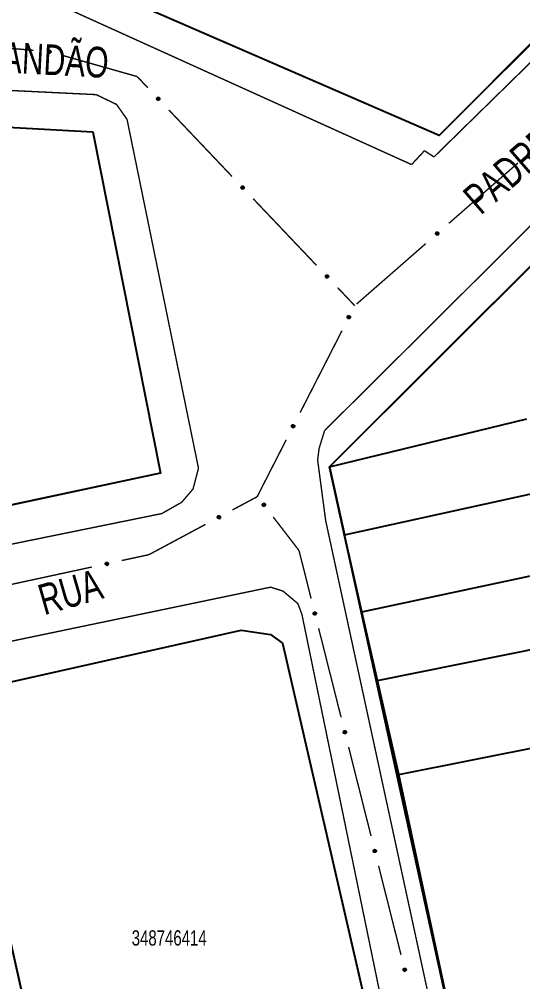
# Model space of a CAD drawing. Extents: x 199219 to 200475, y 4837288 to 4839440.
# Drawn here: x 199500.3 to 199566.1, y 4839025.5 to 4839151.3 of the extents above; entities that cross this region are included whole.
import ezdxf

# ---------------------------------------------------------------- set-up
doc = ezdxf.new("R2010")
doc.units = 0
doc.header["$LTSCALE"] = 3
doc.header["$MEASUREMENT"] = 0
for name, color, linetype in [('CD_MALHA_LOTES', 40, 'CONTINUOUS'), ('CD_TXT_QUADRA', 7, 'CONTINUOUS'), ('RU-QUADRAS', 210, 'CONTINUOUS'), ('SV-EIXO-RUA-PAV', 20, 'CONTINUOUS'), ('SV-RUA-PAVIM-S-GUIA-C-GUIA', 7, 'CONTINUOUS'), ('SV-TXT-RUA-PAV-S-GUIA-C-GUIA', 7, 'CONTINUOUS')]:
    doc.layers.add(name, color=color, linetype=linetype)
doc.styles.add('3487-46-2D_TXTB$0$ARIAL', font='ARIAL.TTF')
doc.styles.add('ARIAL', font='ARIAL.TTF')

msp = doc.modelspace()

# ---------------------------------------------------------------- linework, layer by layer
at = {"layer": 'CD_MALHA_LOTES'}
for p, q in [((199609.36, 4839190.41), (199555.15, 4839136.09)), ((199555.15, 4839136.09), (199494.42, 4839162.46)), ((199436.97, 4839140.56), (199509.91, 4839136.57)), ((199509.91, 4839136.57), (199518.74, 4839091.97)), ((199583.77, 4839135.66), (199540.83, 4839092.79)), ((199540.83, 4839092.79), (199566.6, 4839099.04)), ((199540.83, 4839092.79), (199542.81, 4839083.89)), ((199518.74, 4839091.97), (199431.24, 4839073.21)), ((199542.81, 4839083.89), (199570.31, 4839089.96)), ((199545.07, 4839073.86), (199542.81, 4839083.89)), ((199545.07, 4839073.86), (199576.97, 4839080.65)), ((199547.1, 4839064.88), (199545.07, 4839073.86)), ((199493.98, 4839063.54), (199529.29, 4839071.45)), ((199529.29, 4839071.45), (199533.14, 4839070.86)), ((199533.14, 4839070.86), (199534.68, 4839069.73)), ((199547.1, 4839064.88), (199580.6, 4839071.6)), ((199534.68, 4839069.73), (199549.38, 4839006.03)), ((199549.87, 4839052.58), (199547.1, 4839064.88)), ((199549.87, 4839052.58), (199585.41, 4839059.72)), ((199506.96, 4838996.03), (199493.12, 4839057.76)), ((199560.26, 4839004.18), (199549.87, 4839052.58))]:
    msp.add_line(p, q, dxfattribs=at)
at = {"layer": 'RU-QUADRAS', "color": 6, "linetype": 'Continuous'}
for points in [[(199494.42, 4839162.46), (199501.32, 4839177.5), (199512.82, 4839192.42), (199534.9, 4839243.54), (199548.9, 4839261.19), (199542.82, 4839267.63), (199537.94, 4839277.23), (199558.18, 4839301.6), (199623.83, 4839204.65), (199555.15, 4839136.09)], [(199431.24, 4839073.21), (199436.97, 4839140.56), (199509.91, 4839136.57), (199518.74, 4839091.97)], [(199493.12, 4839057.76), (199495.17, 4839058.23), (199493.98, 4839063.54), (199529.29, 4839071.45), (199533.14, 4839070.86), (199534.68, 4839069.73), (199549.38, 4839006.03), (199546.74, 4839002.6), (199506.96, 4838996.03)]]:
    msp.add_lwpolyline(points, close=True, dxfattribs=at)
msp.add_lwpolyline([(199540.83, 4839092.79), (199583.77, 4839135.66), (199657.04, 4839025.79, -0.0140382942), (199560.26, 4839004.18)], format="xyb", close=True, dxfattribs=at)
at = {"layer": 'SV-EIXO-RUA-PAV', "const_width": 0.18}
for points in [[(199490.219369, 4839148.221234), (199502.17563, 4839147.197596)], [(199506.095272, 4839146.49669), (199514.753818, 4839144.041168)], [(199514.753818, 4839144.041168), (199515.71, 4839143.77)], [(199515.71, 4839143.77), (199517.091363, 4839142.315243)], [(199519.845673, 4839139.414593), (199528.108603, 4839130.71264)], [(199556.410169, 4839124.584632), (199565.441277, 4839132.486472)], [(199530.862913, 4839127.811989), (199539.125843, 4839119.110036)], [(199544.368691, 4839114.048845), (199553.399799, 4839121.950685)], [(199541.880153, 4839116.209385), (199543.945886, 4839114.033897)], [(199543.945886, 4839114.033897), (199544.13, 4839113.84)], [(199536.995819, 4839099.873791), (199542.454662, 4839110.56028)], [(199531.38, 4839088.88), (199535.176205, 4839096.311629)], [(199528.15829, 4839087.154003), (199530.802702, 4839088.570719)], [(199530.802702, 4839088.570719), (199531.38, 4839088.88)], [(199536.85, 4839081.85), (199533.479103, 4839086.233424)], [(199517.25, 4839081.31), (199524.632408, 4839085.265048)], [(199536.964998, 4839081.393955), (199536.85, 4839081.85)], [(199513.707002, 4839080.543809), (199516.639221, 4839081.177917)], [(199516.639221, 4839081.177917), (199517.25, 4839081.31)], [(199538.432058, 4839075.576075), (199536.964998, 4839081.393955)], [(199498.068501, 4839077.161905), (199509.797377, 4839079.698333)], [(199542.344217, 4839060.061726), (199539.410098, 4839071.697488)], [(199546.256377, 4839044.547378), (199543.322257, 4839056.183139)], [(199550.168536, 4839029.033029), (199547.234416, 4839040.668791)]]:
    msp.add_lwpolyline(points, dxfattribs=at)
at = {"layer": 'SV-EIXO-RUA-PAV'}
for points in [[(199504.141805, 4839147.165105), (199504.18417, 4839147.189544), (199504.225577, 4839147.201884), (199504.263076, 4839147.202237), (199504.296294, 4839147.193908), (199504.329318, 4839147.181559), (199504.359866, 4839147.161764), (199504.388904, 4839147.132282), (199504.413717, 4839147.089957), (199504.423571, 4839147.046707), (199504.425884, 4839147.009962), (199504.419193, 4839146.974825), (199504.40666, 4839146.942945), (199504.385048, 4839146.911893), (199504.354884, 4839146.882758), (199504.31172, 4839146.858837), (199504.271042, 4839146.847017), (199504.234762, 4839146.847628), (199504.19948, 4839146.854578), (199504.165916, 4839146.867589), (199504.136042, 4839146.887194), (199504.106761, 4839146.917617), (199504.083716, 4839146.960533), (199504.071464, 4839147.00097), (199504.071566, 4839147.037248), (199504.07919, 4839147.07183), (199504.091173, 4839147.105103), (199504.109793, 4839147.136639), (199504.141805, 4839147.165105)], [(199518.449409, 4839141.044909), (199518.498314, 4839141.044336), (199518.540228, 4839141.033844), (199518.572668, 4839141.015031), (199518.597, 4839140.990932), (199518.619115, 4839140.963473), (199518.635304, 4839140.93087), (199518.645257, 4839140.890704), (199518.645027, 4839140.841642), (199518.631457, 4839140.799411), (199518.614714, 4839140.76662), (199518.591045, 4839140.739802), (199518.564011, 4839140.718765), (199518.529589, 4839140.703068), (199518.488786, 4839140.69338), (199518.439457, 4839140.694805), (199518.398436, 4839140.705373), (199518.367536, 4839140.724394), (199518.340726, 4839140.748359), (199518.318484, 4839140.776663), (199518.302777, 4839140.808758), (199518.293096, 4839140.849858), (199518.295147, 4839140.898527), (199518.305221, 4839140.939561), (199518.323803, 4839140.970719), (199518.347991, 4839140.996583), (199518.375262, 4839141.0191), (199518.407358, 4839141.036738), (199518.449409, 4839141.044909)], [(199529.466649, 4839129.442305), (199529.515554, 4839129.441732), (199529.557468, 4839129.43124), (199529.589908, 4839129.412427), (199529.61424, 4839129.388328), (199529.636355, 4839129.360869), (199529.652544, 4839129.328266), (199529.662497, 4839129.2881), (199529.662267, 4839129.239038), (199529.648697, 4839129.196807), (199529.631954, 4839129.164016), (199529.608286, 4839129.137198), (199529.581251, 4839129.116161), (199529.546829, 4839129.100465), (199529.506026, 4839129.090776), (199529.456698, 4839129.092201), (199529.415676, 4839129.102769), (199529.384777, 4839129.12179), (199529.357966, 4839129.145755), (199529.335724, 4839129.174059), (199529.320017, 4839129.206154), (199529.310336, 4839129.247254), (199529.312388, 4839129.295923), (199529.322461, 4839129.336957), (199529.341043, 4839129.368115), (199529.365231, 4839129.393979), (199529.392502, 4839129.416496), (199529.424598, 4839129.434134), (199529.466649, 4839129.442305)], [(199554.724365, 4839123.255892), (199554.726927, 4839123.304734), (199554.739117, 4839123.346186), (199554.759235, 4839123.377833), (199554.784305, 4839123.401164), (199554.812641, 4839123.422143), (199554.845876, 4839123.436991), (199554.886414, 4839123.445301), (199554.935426, 4839123.443074), (199554.97707, 4839123.427796), (199555.009152, 4839123.409732), (199555.034984, 4839123.384991), (199555.054903, 4839123.357123), (199555.069185, 4839123.32209), (199555.077205, 4839123.280927), (199555.073773, 4839123.231697), (199555.061544, 4839123.19114), (199555.041281, 4839123.16104), (199555.016244, 4839123.135228), (199554.987058, 4839123.114156), (199554.95435, 4839123.099769), (199554.912891, 4839123.091769), (199554.864346, 4839123.0958), (199554.823756, 4839123.107536), (199554.793379, 4839123.12737), (199554.768521, 4839123.152592), (199554.747134, 4839123.180756), (199554.730817, 4839123.213544), (199554.724365, 4839123.255892)], [(199540.483889, 4839117.839701), (199540.532794, 4839117.839129), (199540.574709, 4839117.828636), (199540.607149, 4839117.809823), (199540.63148, 4839117.785724), (199540.653596, 4839117.758265), (199540.669785, 4839117.725662), (199540.679737, 4839117.685496), (199540.679507, 4839117.636434), (199540.665937, 4839117.594203), (199540.649194, 4839117.561412), (199540.625526, 4839117.534594), (199540.598492, 4839117.513557), (199540.564069, 4839117.497861), (199540.523266, 4839117.488172), (199540.473938, 4839117.489597), (199540.432917, 4839117.500165), (199540.402017, 4839117.519186), (199540.375206, 4839117.543152), (199540.352964, 4839117.571455), (199540.337257, 4839117.60355), (199540.327576, 4839117.64465), (199540.329628, 4839117.693319), (199540.339701, 4839117.734353), (199540.358283, 4839117.765511), (199540.382472, 4839117.791376), (199540.409742, 4839117.813892), (199540.441838, 4839117.83153), (199540.483889, 4839117.839701)], [(199543.201077, 4839112.263484), (199543.185354, 4839112.309796), (199543.18131, 4839112.352814), (199543.188265, 4839112.389664), (199543.202901, 4839112.420625), (199543.221442, 4839112.450613), (199543.246806, 4839112.476723), (199543.281376, 4839112.499466), (199543.327722, 4839112.515565), (199543.372063, 4839112.516811), (199543.408555, 4839112.511926), (199543.441718, 4839112.498523), (199543.470548, 4839112.480023), (199543.496798, 4839112.452779), (199543.519504, 4839112.417521), (199543.534564, 4839112.370526), (199543.538239, 4839112.328325), (199543.530577, 4839112.292859), (199543.516891, 4839112.259604), (199543.497595, 4839112.229216), (199543.47255, 4839112.203729), (199543.437009, 4839112.180931), (199543.390428, 4839112.166682), (199543.348379, 4839112.162536), (199543.312815, 4839112.169698), (199543.280379, 4839112.183909), (199543.250075, 4839112.20214), (199543.222767, 4839112.226543), (199543.201077, 4839112.263484)], [(199535.92262, 4839098.014833), (199535.906896, 4839098.061145), (199535.902853, 4839098.104163), (199535.909807, 4839098.141013), (199535.924443, 4839098.171974), (199535.942984, 4839098.201962), (199535.968348, 4839098.228072), (199536.002918, 4839098.250815), (199536.049265, 4839098.266914), (199536.093605, 4839098.26816), (199536.130097, 4839098.263275), (199536.16326, 4839098.249872), (199536.19209, 4839098.231372), (199536.21834, 4839098.204128), (199536.241047, 4839098.16887), (199536.256107, 4839098.121875), (199536.259782, 4839098.079674), (199536.252119, 4839098.044208), (199536.238434, 4839098.010953), (199536.219138, 4839097.980565), (199536.194092, 4839097.955078), (199536.158551, 4839097.93228), (199536.11197, 4839097.918031), (199536.069922, 4839097.913885), (199536.034357, 4839097.921047), (199536.001921, 4839097.935258), (199535.971617, 4839097.953489), (199535.94431, 4839097.977892), (199535.92262, 4839098.014833)], [(199532.260227, 4839087.637839), (199532.211645, 4839087.643484), (199532.171046, 4839087.65827), (199532.140734, 4839087.680348), (199532.119035, 4839087.706842), (199532.099889, 4839087.736448), (199532.087171, 4839087.770555), (199532.08144, 4839087.811537), (199532.08676, 4839087.86031), (199532.10464, 4839087.900905), (199532.124696, 4839087.931781), (199532.15102, 4839087.955998), (199532.180091, 4839087.974116), (199532.215957, 4839087.986155), (199532.257545, 4839087.991557), (199532.306459, 4839087.98502), (199532.346162, 4839087.970252), (199532.374921, 4839087.948127), (199532.399099, 4839087.921508), (199532.418284, 4839087.891049), (199532.430575, 4839087.857497), (199532.435939, 4839087.815615), (199532.428847, 4839087.767422), (199532.41457, 4839087.727655), (199532.392854, 4839087.698593), (199532.366112, 4839087.675379), (199532.336652, 4839087.655814), (199532.302899, 4839087.641602), (199532.260227, 4839087.637839)], [(199526.216715, 4839086.238707), (199526.230203, 4839086.285718), (199526.251408, 4839086.323365), (199526.278132, 4839086.349673), (199526.307809, 4839086.366763), (199526.340139, 4839086.380828), (199526.375863, 4839086.387817), (199526.417231, 4839086.38679), (199526.464485, 4839086.373591), (199526.501622, 4839086.349334), (199526.528816, 4839086.324514), (199526.548419, 4839086.294595), (199526.561556, 4839086.262959), (199526.567588, 4839086.22561), (199526.566139, 4839086.183698), (199526.551716, 4839086.136503), (199526.530674, 4839086.099739), (199526.504157, 4839086.074971), (199526.473954, 4839086.055454), (199526.440775, 4839086.041491), (199526.405668, 4839086.034833), (199526.363472, 4839086.036368), (199526.317079, 4839086.05122), (199526.280171, 4839086.071789), (199526.255037, 4839086.09795), (199526.236493, 4839086.128119), (199526.221992, 4839086.160374), (199526.213472, 4839086.195992), (199526.216715, 4839086.238707)], [(199511.588488, 4839080.198295), (199511.614395, 4839080.239778), (199511.645144, 4839080.270133), (199511.678076, 4839080.28807), (199511.711311, 4839080.296331), (199511.746264, 4839080.300953), (199511.782532, 4839080.297839), (199511.822019, 4839080.285466), (199511.863815, 4839080.25977), (199511.89284, 4839080.226227), (199511.912152, 4839080.194881), (199511.922762, 4839080.160721), (199511.926684, 4839080.126691), (199511.922203, 4839080.089126), (199511.909273, 4839080.049231), (199511.882417, 4839080.007829), (199511.852068, 4839079.978277), (199511.819758, 4839079.961764), (199511.78535, 4839079.951315), (199511.749609, 4839079.947024), (199511.714026, 4839079.950286), (199511.673882, 4839079.963377), (199511.633369, 4839079.990425), (199511.603549, 4839080.020358), (199511.586587, 4839080.052428), (199511.577062, 4839080.086535), (199511.572, 4839080.121536), (199511.573613, 4839080.158123), (199511.588488, 4839080.198295)], [(199538.84947, 4839073.470546), (199538.807129, 4839073.495026), (199538.775745, 4839073.524724), (199538.756698, 4839073.557027), (199538.747311, 4839073.589962), (199538.741501, 4839073.624737), (199538.74338, 4839073.66109), (199538.754402, 4839073.700975), (199538.778661, 4839073.743621), (199538.811196, 4839073.773772), (199538.841867, 4839073.794139), (199538.875646, 4839073.805906), (199538.909522, 4839073.810983), (199538.947219, 4839073.807783), (199538.98753, 4839073.796218), (199539.029822, 4839073.770787), (199539.06039, 4839073.741461), (199539.077993, 4839073.709732), (199539.089607, 4839073.675699), (199539.095112, 4839073.640125), (199539.093062, 4839073.604451), (199539.081346, 4839073.563885), (199539.055692, 4839073.522476), (199539.026791, 4839073.491654), (199538.995318, 4839073.47361), (199538.961554, 4839073.462931), (199538.926746, 4839073.45668), (199538.890125, 4839073.457047), (199538.84947, 4839073.470546)], [(199542.761629, 4839057.956198), (199542.719288, 4839057.980678), (199542.687904, 4839058.010376), (199542.668858, 4839058.042679), (199542.65947, 4839058.075613), (199542.653661, 4839058.110388), (199542.655539, 4839058.146741), (199542.666561, 4839058.186627), (199542.69082, 4839058.229273), (199542.723356, 4839058.259423), (199542.754027, 4839058.279791), (199542.787805, 4839058.291557), (199542.821682, 4839058.296634), (199542.859378, 4839058.293434), (199542.89969, 4839058.28187), (199542.941982, 4839058.256439), (199542.97255, 4839058.227113), (199542.990152, 4839058.195384), (199543.001766, 4839058.16135), (199543.007271, 4839058.125777), (199543.005222, 4839058.090103), (199542.993505, 4839058.049537), (199542.967851, 4839058.008127), (199542.938951, 4839057.977305), (199542.907477, 4839057.959262), (199542.873713, 4839057.948582), (199542.838905, 4839057.942331), (199542.802284, 4839057.942698), (199542.761629, 4839057.956198)], [(199546.673789, 4839042.441849), (199546.631448, 4839042.466329), (199546.600064, 4839042.496027), (199546.581017, 4839042.528331), (199546.571629, 4839042.561265), (199546.56582, 4839042.59604), (199546.567699, 4839042.632393), (199546.578721, 4839042.672278), (199546.60298, 4839042.714924), (199546.635515, 4839042.745075), (199546.666186, 4839042.765442), (199546.699964, 4839042.777209), (199546.733841, 4839042.782286), (199546.771538, 4839042.779086), (199546.811849, 4839042.767521), (199546.854141, 4839042.74209), (199546.884709, 4839042.712764), (199546.902312, 4839042.681035), (199546.913926, 4839042.647002), (199546.919431, 4839042.611428), (199546.917381, 4839042.575754), (199546.905664, 4839042.535188), (199546.880011, 4839042.493779), (199546.85111, 4839042.462957), (199546.819636, 4839042.444913), (199546.785873, 4839042.434234), (199546.751065, 4839042.427983), (199546.714443, 4839042.42835), (199546.673789, 4839042.441849)], [(199550.585948, 4839026.927501), (199550.543607, 4839026.951981), (199550.512223, 4839026.981679), (199550.493177, 4839027.013982), (199550.483789, 4839027.046916), (199550.47798, 4839027.081691), (199550.479858, 4839027.118044), (199550.49088, 4839027.15793), (199550.515139, 4839027.200576), (199550.547675, 4839027.230726), (199550.578346, 4839027.251094), (199550.612124, 4839027.26286), (199550.646001, 4839027.267937), (199550.683697, 4839027.264737), (199550.724008, 4839027.253173), (199550.7663, 4839027.227742), (199550.796869, 4839027.198416), (199550.814471, 4839027.166687), (199550.826085, 4839027.132654), (199550.83159, 4839027.09708), (199550.829541, 4839027.061406), (199550.817824, 4839027.02084), (199550.79217, 4839026.97943), (199550.763269, 4839026.948608), (199550.731796, 4839026.930565), (199550.698032, 4839026.919885), (199550.663224, 4839026.913634), (199550.626603, 4839026.914001), (199550.585948, 4839026.927501)]]:
    msp.add_lwpolyline(points, close=True, dxfattribs=at)
for points in [[(199504.071464, 4839147.00097), (199504.40666, 4839146.942945)], [(199504.071566, 4839147.037248), (199504.419193, 4839146.974825)], [(199504.074644, 4839147.017422), (199504.409886, 4839146.959226)], [(199504.07776, 4839147.053415), (199504.420134, 4839146.990359)], [(199504.07919, 4839147.07183), (199504.425884, 4839147.009962)], [(199504.079404, 4839146.979195), (199504.391017, 4839146.9277)], [(199504.083716, 4839146.960533), (199504.385048, 4839146.911893)], [(199504.089124, 4839147.088487), (199504.420428, 4839147.031408)], [(199504.091173, 4839147.105103), (199504.423571, 4839147.046707)], [(199504.09935, 4839146.939499), (199504.366897, 4839146.897664)], [(199504.104995, 4839147.119445), (199504.414355, 4839147.070007)], [(199504.106761, 4839146.917617), (199504.354884, 4839146.882758)], [(199504.109793, 4839147.136639), (199504.413717, 4839147.089957)], [(199504.126117, 4839147.148913), (199504.397407, 4839147.110271)], [(199504.127349, 4839146.903192), (199504.325712, 4839146.872467)], [(199504.136042, 4839146.887194), (199504.31172, 4839146.858837)], [(199504.141805, 4839147.165105), (199504.388904, 4839147.132282)], [(199504.155328, 4839146.876819), (199504.285075, 4839146.854206)], [(199504.165422, 4839147.177479), (199504.367155, 4839147.148636)], [(199504.165916, 4839146.867589), (199504.271042, 4839146.847017)], [(199504.18417, 4839147.189544), (199504.359866, 4839147.161764)], [(199504.207744, 4839147.19668), (199504.335806, 4839147.173128)], [(199504.225577, 4839147.201884), (199504.329318, 4839147.181559)], [(199518.375262, 4839141.0191), (199518.631457, 4839140.799411)], [(199518.394464, 4839141.024391), (199518.635405, 4839140.824154)], [(199518.407358, 4839141.036738), (199518.645027, 4839140.841642)], [(199518.427658, 4839141.038975), (199518.641351, 4839140.867433)], [(199518.449409, 4839141.044909), (199518.645257, 4839140.890704)], [(199518.476035, 4839141.043515), (199518.634883, 4839140.91586)], [(199518.498314, 4839141.044336), (199518.635304, 4839140.93087)], [(199518.522233, 4839141.038458), (199518.620399, 4839140.952912)], [(199518.540228, 4839141.033844), (199518.619115, 4839140.963473)], [(199518.293096, 4839140.849858), (199518.488786, 4839140.69338)], [(199518.295147, 4839140.898527), (199518.529589, 4839140.703068)], [(199518.297875, 4839140.872461), (199518.50672, 4839140.700079)], [(199518.300952, 4839140.91678), (199518.542782, 4839140.713624)], [(199518.302777, 4839140.808758), (199518.439457, 4839140.694805)], [(199518.303453, 4839140.826953), (199518.458443, 4839140.699398)], [(199518.305221, 4839140.939561), (199518.564011, 4839140.718765)], [(199518.314079, 4839140.790001), (199518.414174, 4839140.704405)], [(199518.316344, 4839140.952094), (199518.575086, 4839140.731127)], [(199518.318484, 4839140.776663), (199518.398436, 4839140.705373)], [(199518.323803, 4839140.970719), (199518.591045, 4839140.739802)], [(199518.337373, 4839140.98147), (199518.599774, 4839140.752687)], [(199518.347991, 4839140.996583), (199518.614714, 4839140.76662)], [(199518.365029, 4839141.005849), (199518.620953, 4839140.787851)], [(199529.310336, 4839129.247254), (199529.506026, 4839129.090776)], [(199529.312388, 4839129.295923), (199529.546829, 4839129.100465)], [(199529.315115, 4839129.269857), (199529.52396, 4839129.097476)], [(199529.318192, 4839129.314176), (199529.560023, 4839129.11102)], [(199529.320017, 4839129.206154), (199529.456698, 4839129.092201)], [(199529.320694, 4839129.224349), (199529.475683, 4839129.096794)], [(199529.322461, 4839129.336957), (199529.581251, 4839129.116161)], [(199529.33132, 4839129.187397), (199529.431414, 4839129.101801)], [(199529.333584, 4839129.34949), (199529.592327, 4839129.128523)], [(199529.335724, 4839129.174059), (199529.415676, 4839129.102769)], [(199529.341043, 4839129.368115), (199529.608286, 4839129.137198)], [(199529.354613, 4839129.378866), (199529.617014, 4839129.150083)], [(199529.365231, 4839129.393979), (199529.631954, 4839129.164016)], [(199529.382269, 4839129.403245), (199529.638193, 4839129.185247)], [(199529.392502, 4839129.416496), (199529.648697, 4839129.196807)], [(199529.411705, 4839129.421787), (199529.652645, 4839129.22155)], [(199529.424598, 4839129.434134), (199529.662267, 4839129.239038)], [(199529.444898, 4839129.436371), (199529.658591, 4839129.264829)], [(199529.466649, 4839129.442305), (199529.662497, 4839129.2881)], [(199529.493275, 4839129.440911), (199529.652123, 4839129.313256)], [(199529.515554, 4839129.441732), (199529.652544, 4839129.328266)], [(199529.539473, 4839129.435854), (199529.637639, 4839129.350308)], [(199529.557468, 4839129.43124), (199529.636355, 4839129.360869)], [(199554.724365, 4839123.255892), (199554.886414, 4839123.445301)], [(199554.726842, 4839123.28244), (199554.860857, 4839123.435959)], [(199554.726927, 4839123.304734), (199554.845876, 4839123.436991)], [(199554.729408, 4839123.233918), (199554.909507, 4839123.440451)], [(199554.730817, 4839123.213544), (199554.935426, 4839123.443074)], [(199554.733774, 4839123.328394), (199554.823246, 4839123.422995)], [(199554.739117, 4839123.346186), (199554.812641, 4839123.422143)], [(199554.742628, 4839123.200158), (199554.952508, 4839123.432748)], [(199554.747134, 4839123.180756), (199554.97707, 4839123.427796)], [(199554.759957, 4839123.169993), (199554.988193, 4839123.41683)], [(199554.768521, 4839123.152592), (199555.009152, 4839123.409732)], [(199554.78319, 4839123.141367), (199555.022465, 4839123.394237)], [(199554.793379, 4839123.12737), (199555.034984, 4839123.384991)], [(199554.811686, 4839123.119159), (199555.043003, 4839123.368693)], [(199554.823756, 4839123.107536), (199555.054903, 4839123.357123)], [(199554.846344, 4839123.102343), (199555.059176, 4839123.335703)], [(199554.864346, 4839123.0958), (199555.069185, 4839123.32209)], [(199554.890501, 4839123.097464), (199555.071241, 4839123.299119)], [(199554.912891, 4839123.091769), (199555.077205, 4839123.280927)], [(199554.936198, 4839123.101186), (199555.069956, 4839123.250854)], [(199554.95435, 4839123.099769), (199555.073773, 4839123.231697)], [(199554.973552, 4839123.110298), (199555.063152, 4839123.206826)], [(199554.987058, 4839123.114156), (199555.061544, 4839123.19114)], [(199540.327576, 4839117.64465), (199540.523266, 4839117.488172)], [(199540.329628, 4839117.693319), (199540.564069, 4839117.497861)], [(199540.332355, 4839117.667253), (199540.541201, 4839117.494872)], [(199540.335433, 4839117.711572), (199540.577263, 4839117.508416)], [(199540.337257, 4839117.60355), (199540.473938, 4839117.489597)], [(199540.337934, 4839117.621745), (199540.492924, 4839117.494191)], [(199540.339701, 4839117.734353), (199540.598492, 4839117.513557)], [(199540.34856, 4839117.584793), (199540.448655, 4839117.499197)], [(199540.350824, 4839117.746886), (199540.609567, 4839117.525919)], [(199540.352964, 4839117.571455), (199540.432917, 4839117.500165)], [(199540.358283, 4839117.765511), (199540.625526, 4839117.534594)], [(199540.371853, 4839117.776262), (199540.634255, 4839117.547479)], [(199540.382472, 4839117.791376), (199540.649194, 4839117.561412)], [(199540.399509, 4839117.800642), (199540.655433, 4839117.582643)], [(199540.409742, 4839117.813892), (199540.665937, 4839117.594203)], [(199540.428945, 4839117.819184), (199540.669886, 4839117.618946)], [(199540.441838, 4839117.83153), (199540.679507, 4839117.636434)], [(199540.462139, 4839117.833768), (199540.675831, 4839117.662226)], [(199540.483889, 4839117.839701), (199540.679737, 4839117.685496)], [(199540.510515, 4839117.838307), (199540.669363, 4839117.710652)], [(199540.532794, 4839117.839129), (199540.669785, 4839117.725662)], [(199540.556713, 4839117.83325), (199540.654879, 4839117.747704)], [(199540.574709, 4839117.828636), (199540.653596, 4839117.758265)], [(199543.18131, 4839112.352814), (199543.221442, 4839112.450613)], [(199543.182943, 4839112.334308), (199543.230975, 4839112.455335)], [(199543.185354, 4839112.309796), (199543.246806, 4839112.476723)], [(199543.193538, 4839112.289058), (199543.261102, 4839112.481317)], [(199543.201077, 4839112.263484), (199543.281376, 4839112.499466)], [(199543.213906, 4839112.244944), (199543.304621, 4839112.503521)], [(199543.222767, 4839112.226543), (199543.327722, 4839112.515565)], [(199543.238699, 4839112.21849), (199543.347415, 4839112.512306)], [(199543.250075, 4839112.20214), (199543.372063, 4839112.516811)], [(199543.265974, 4839112.196896), (199543.386458, 4839112.510749)], [(199543.280379, 4839112.183909), (199543.408555, 4839112.511926)], [(199543.298163, 4839112.178921), (199543.426663, 4839112.50247)], [(199543.312815, 4839112.169698), (199543.441718, 4839112.498523)], [(199543.332861, 4839112.168858), (199543.455206, 4839112.486357)], [(199543.348379, 4839112.162536), (199543.470548, 4839112.480023)], [(199543.371283, 4839112.166086), (199543.482456, 4839112.461712)], [(199543.390428, 4839112.166682), (199543.496798, 4839112.452779)], [(199543.414103, 4839112.177922), (199543.507222, 4839112.432206)], [(199543.437009, 4839112.180931), (199543.519504, 4839112.417521)], [(199543.455166, 4839112.198317), (199543.523919, 4839112.386904)], [(199543.47255, 4839112.203729), (199543.534564, 4839112.370526)], [(199543.486481, 4839112.220626), (199543.533919, 4839112.343489)], [(199543.497595, 4839112.229216), (199543.538239, 4839112.328325)], [(199535.971617, 4839097.953489), (199536.093605, 4839098.26816)], [(199535.902853, 4839098.104163), (199535.942984, 4839098.201962)], [(199535.904485, 4839098.085657), (199535.952518, 4839098.206684)], [(199535.906896, 4839098.061145), (199535.968348, 4839098.228072)], [(199535.91508, 4839098.040407), (199535.982644, 4839098.232666)], [(199535.92262, 4839098.014833), (199536.002918, 4839098.250815)], [(199535.935449, 4839097.996293), (199536.026164, 4839098.25487)], [(199535.94431, 4839097.977892), (199536.049265, 4839098.266914)], [(199535.960241, 4839097.969839), (199536.068957, 4839098.263655)], [(199535.987517, 4839097.948245), (199536.108, 4839098.262098)], [(199536.001921, 4839097.935258), (199536.130097, 4839098.263275)], [(199536.019705, 4839097.93027), (199536.148206, 4839098.253819)], [(199536.034357, 4839097.921047), (199536.16326, 4839098.249872)], [(199536.054403, 4839097.920207), (199536.176749, 4839098.237706)], [(199536.069922, 4839097.913885), (199536.19209, 4839098.231372)], [(199536.092825, 4839097.917435), (199536.203998, 4839098.213061)], [(199536.11197, 4839097.918031), (199536.21834, 4839098.204128)], [(199536.135645, 4839097.929271), (199536.228764, 4839098.183555)], [(199536.158551, 4839097.93228), (199536.241047, 4839098.16887)], [(199536.176708, 4839097.949666), (199536.245461, 4839098.138253)], [(199536.194092, 4839097.955078), (199536.256107, 4839098.121875)], [(199536.208023, 4839097.971975), (199536.255461, 4839098.094838)], [(199536.219138, 4839097.980565), (199536.259782, 4839098.079674)], [(199532.260227, 4839087.637839), (199532.08144, 4839087.811537)], [(199532.302899, 4839087.641602), (199532.08676, 4839087.86031)], [(199532.211645, 4839087.643484), (199532.087171, 4839087.770555)], [(199532.282476, 4839087.641484), (199532.08774, 4839087.834277)], [(199532.233889, 4839087.641989), (199532.089147, 4839087.78544)], [(199532.317004, 4839087.652544), (199532.098145, 4839087.876705)], [(199532.188465, 4839087.651813), (199532.099708, 4839087.747085)], [(199532.171046, 4839087.65827), (199532.099889, 4839087.736448)], [(199532.336652, 4839087.655814), (199532.10464, 4839087.900905)], [(199532.348205, 4839087.667931), (199532.116287, 4839087.911313)], [(199532.366112, 4839087.675379), (199532.124696, 4839087.931781)], [(199532.378242, 4839087.689308), (199532.141001, 4839087.944088)], [(199532.392854, 4839087.698593), (199532.15102, 4839087.955998)], [(199532.402206, 4839087.716344), (199532.167793, 4839087.96297)], [(199532.41457, 4839087.727655), (199532.180091, 4839087.974116)], [(199532.421179, 4839087.749869), (199532.201739, 4839087.977026)], [(199532.428847, 4839087.767422), (199532.215957, 4839087.986155)], [(199532.42884, 4839087.793629), (199532.239012, 4839087.986755)], [(199532.435939, 4839087.815615), (199532.257545, 4839087.991557)], [(199532.428014, 4839087.839471), (199532.287099, 4839087.982422)], [(199532.430575, 4839087.857497), (199532.306459, 4839087.98502)], [(199532.42128, 4839087.877326), (199532.330609, 4839087.972848)], [(199532.418284, 4839087.891049), (199532.346162, 4839087.970252)], [(199526.213472, 4839086.195992), (199526.464485, 4839086.373591)], [(199526.216683, 4839086.216161), (199526.43864, 4839086.376868)], [(199526.216715, 4839086.238707), (199526.417231, 4839086.38679)], [(199526.221968, 4839086.180292), (199526.478805, 4839086.359686)], [(199526.221992, 4839086.160374), (199526.501622, 4839086.349334)], [(199526.225102, 4839086.264016), (199526.390227, 4839086.38344)], [(199526.230203, 4839086.285718), (199526.375863, 4839086.387817)], [(199526.232063, 4839086.147001), (199526.509992, 4839086.336146)], [(199526.236493, 4839086.128119), (199526.528816, 4839086.324514)], [(199526.242198, 4839086.307231), (199526.350663, 4839086.379272)], [(199526.248259, 4839086.113881), (199526.538302, 4839086.306421)], [(199526.251408, 4839086.323365), (199526.340139, 4839086.380828)], [(199526.255037, 4839086.09795), (199526.548419, 4839086.294595)], [(199526.271027, 4839086.085831), (199526.552564, 4839086.276909)], [(199526.280171, 4839086.071789), (199526.561556, 4839086.262959)], [(199526.301011, 4839086.061646), (199526.560898, 4839086.241126)], [(199526.317079, 4839086.05122), (199526.567588, 4839086.22561)], [(199526.342938, 4839086.046956), (199526.564421, 4839086.202766)], [(199526.363472, 4839086.036368), (199526.566139, 4839086.183698)], [(199526.388301, 4839086.040298), (199526.552309, 4839086.156028)], [(199526.405668, 4839086.034833), (199526.551716, 4839086.136503)], [(199526.426747, 4839086.040772), (199526.535771, 4839086.11466)], [(199526.440775, 4839086.041491), (199526.530674, 4839086.099739)], [(199511.572, 4839080.121536), (199511.89284, 4839080.226227)], [(199511.573613, 4839080.158123), (199511.863815, 4839080.25977)], [(199511.577062, 4839080.086535), (199511.912152, 4839080.194881)], [(199511.577459, 4839080.140691), (199511.873754, 4839080.24246)], [(199511.578001, 4839080.105907), (199511.897257, 4839080.211245)], [(199511.582252, 4839080.176629), (199511.83987, 4839080.270034)], [(199511.584455, 4839080.069609), (199511.916291, 4839080.174875)], [(199511.586587, 4839080.052428), (199511.922762, 4839080.160721)], [(199511.588488, 4839080.198295), (199511.822019, 4839080.285466)], [(199511.598622, 4839080.036375), (199511.921879, 4839080.142578)], [(199511.603518, 4839080.220318), (199511.795136, 4839080.289678)], [(199511.603549, 4839080.020358), (199511.926684, 4839080.126691)], [(199511.614395, 4839080.239778), (199511.782532, 4839080.297839)], [(199511.620792, 4839080.004871), (199511.920042, 4839080.105883)], [(199511.631849, 4839080.257158), (199511.755954, 4839080.296561)], [(199511.633369, 4839079.990425), (199511.922203, 4839080.089126)], [(199511.645144, 4839080.270133), (199511.746264, 4839080.300953)], [(199511.657055, 4839079.979208), (199511.912871, 4839080.068035)], [(199511.673882, 4839079.963377), (199511.909273, 4839080.049231)], [(199511.698833, 4839079.960321), (199511.888361, 4839080.026437)], [(199511.714026, 4839079.950286), (199511.882417, 4839080.007829)], [(199511.735925, 4839079.950194), (199511.861075, 4839079.991219)], [(199511.749609, 4839079.947024), (199511.852068, 4839079.978277)], [(199538.775745, 4839073.524724), (199538.741501, 4839073.624737)], [(199538.807129, 4839073.495026), (199538.74338, 4839073.66109)], [(199538.789165, 4839073.511878), (199538.745562, 4839073.634571)], [(199538.826948, 4839073.484818), (199538.751108, 4839073.673964)], [(199538.84947, 4839073.470546), (199538.754402, 4839073.700975)], [(199538.871335, 4839073.465051), (199538.769217, 4839073.719341)], [(199538.890125, 4839073.457047), (199538.778661, 4839073.743621)], [(199538.907416, 4839073.461484), (199538.795622, 4839073.754144)], [(199538.926746, 4839073.45668), (199538.811196, 4839073.773772)], [(199538.942162, 4839073.46321), (199538.826019, 4839073.778696)], [(199538.961554, 4839073.462931), (199538.841867, 4839073.794139)], [(199538.978219, 4839073.470895), (199538.86172, 4839073.798956)], [(199538.995318, 4839073.47361), (199538.875646, 4839073.805906)], [(199539.010952, 4839073.486185), (199538.893808, 4839073.80564)], [(199539.026791, 4839073.491654), (199538.909522, 4839073.810983)], [(199539.041682, 4839073.509414), (199538.930544, 4839073.805053)], [(199539.055692, 4839073.522476), (199538.947219, 4839073.807783)], [(199539.066097, 4839073.54653), (199538.968615, 4839073.799174)], [(199539.081346, 4839073.563885), (199538.98753, 4839073.796218)], [(199539.08355, 4839073.588926), (199539.011023, 4839073.776094)], [(199539.093062, 4839073.604451), (199539.029822, 4839073.770787)], [(199539.09241, 4839073.626341), (199539.047149, 4839073.750023)], [(199539.095112, 4839073.640125), (199539.06039, 4839073.741461)], [(199542.687904, 4839058.010376), (199542.653661, 4839058.110388)], [(199542.719288, 4839057.980678), (199542.655539, 4839058.146741)], [(199542.701325, 4839057.99753), (199542.657721, 4839058.120222)], [(199542.739108, 4839057.970469), (199542.663267, 4839058.159616)], [(199542.761629, 4839057.956198), (199542.666561, 4839058.186627)], [(199542.783495, 4839057.950703), (199542.681377, 4839058.204992)], [(199542.802284, 4839057.942698), (199542.69082, 4839058.229273)], [(199542.819575, 4839057.947136), (199542.707782, 4839058.239796)], [(199542.838905, 4839057.942331), (199542.723356, 4839058.259423)], [(199542.854321, 4839057.948861), (199542.738179, 4839058.264347)], [(199542.873713, 4839057.948582), (199542.754027, 4839058.279791)], [(199542.890378, 4839057.956547), (199542.773879, 4839058.284608)], [(199542.907477, 4839057.959262), (199542.787805, 4839058.291557)], [(199542.923111, 4839057.971837), (199542.805968, 4839058.291292)], [(199542.938951, 4839057.977305), (199542.821682, 4839058.296634)], [(199542.953842, 4839057.995065), (199542.842704, 4839058.290705)], [(199542.967851, 4839058.008127), (199542.859378, 4839058.293434)], [(199542.978256, 4839058.032181), (199542.880775, 4839058.284825)], [(199542.993505, 4839058.049537), (199542.89969, 4839058.28187)], [(199542.99571, 4839058.074578), (199542.923183, 4839058.261745)], [(199543.005222, 4839058.090103), (199542.941982, 4839058.256439)], [(199543.004569, 4839058.111993), (199542.959309, 4839058.235674)], [(199543.007271, 4839058.125777), (199542.97255, 4839058.227113)], [(199546.600064, 4839042.496027), (199546.56582, 4839042.59604)], [(199546.631448, 4839042.466329), (199546.567699, 4839042.632393)], [(199546.613484, 4839042.483181), (199546.569881, 4839042.605874)], [(199546.651267, 4839042.456121), (199546.575426, 4839042.645268)], [(199546.673789, 4839042.441849), (199546.578721, 4839042.672278)], [(199546.695654, 4839042.436354), (199546.593536, 4839042.690644)], [(199546.714443, 4839042.42835), (199546.60298, 4839042.714924)], [(199546.731735, 4839042.432787), (199546.619941, 4839042.725447)], [(199546.751065, 4839042.427983), (199546.635515, 4839042.745075)], [(199546.76648, 4839042.434513), (199546.650338, 4839042.749999)], [(199546.785873, 4839042.434234), (199546.666186, 4839042.765442)], [(199546.802538, 4839042.442198), (199546.686039, 4839042.770259)], [(199546.819636, 4839042.444913), (199546.699964, 4839042.777209)], [(199546.83527, 4839042.457488), (199546.718127, 4839042.776944)], [(199546.85111, 4839042.462957), (199546.733841, 4839042.782286)], [(199546.866001, 4839042.480717), (199546.754863, 4839042.776356)], [(199546.880011, 4839042.493779), (199546.771538, 4839042.779086)], [(199546.890415, 4839042.517833), (199546.792934, 4839042.770477)], [(199546.905664, 4839042.535188), (199546.811849, 4839042.767521)], [(199546.907869, 4839042.560229), (199546.835342, 4839042.747397)], [(199546.917381, 4839042.575754), (199546.854141, 4839042.74209)], [(199546.916729, 4839042.597644), (199546.871468, 4839042.721326)], [(199546.919431, 4839042.611428), (199546.884709, 4839042.712764)], [(199550.512223, 4839026.981679), (199550.47798, 4839027.081691)], [(199550.543607, 4839026.951981), (199550.479858, 4839027.118044)], [(199550.525644, 4839026.968833), (199550.48204, 4839027.091525)], [(199550.563427, 4839026.941772), (199550.487586, 4839027.130919)], [(199550.585948, 4839026.927501), (199550.49088, 4839027.15793)], [(199550.607814, 4839026.922006), (199550.505695, 4839027.176295)], [(199550.626603, 4839026.914001), (199550.515139, 4839027.200576)], [(199550.643894, 4839026.918439), (199550.5321, 4839027.211099)], [(199550.663224, 4839026.913634), (199550.547675, 4839027.230726)], [(199550.67864, 4839026.920164), (199550.562497, 4839027.23565)], [(199550.698032, 4839026.919885), (199550.578346, 4839027.251094)], [(199550.714697, 4839026.92785), (199550.598198, 4839027.255911)], [(199550.731796, 4839026.930565), (199550.612124, 4839027.26286)], [(199550.74743, 4839026.94314), (199550.630286, 4839027.262595)], [(199550.763269, 4839026.948608), (199550.646001, 4839027.267937)], [(199550.77816, 4839026.966368), (199550.667023, 4839027.262008)], [(199550.79217, 4839026.97943), (199550.683697, 4839027.264737)], [(199550.802575, 4839027.003484), (199550.705093, 4839027.256128)], [(199550.817824, 4839027.02084), (199550.724008, 4839027.253173)], [(199550.820029, 4839027.045881), (199550.747501, 4839027.233049)], [(199550.829541, 4839027.061406), (199550.7663, 4839027.227742)], [(199550.828888, 4839027.083296), (199550.783628, 4839027.206977)], [(199550.83159, 4839027.09708), (199550.796869, 4839027.198416)]]:
    msp.add_lwpolyline(points, dxfattribs=at)
at = {"layer": 'SV-RUA-PAVIM-S-GUIA-C-GUIA', "const_width": 0.18}
for points in [[(199554.48, 4839133.27), (199604.76, 4839182.54)], [(199495.72, 4839157.57), (199551.55, 4839132.27)], [(199510.36, 4839141.41), (199436.36, 4839145)], [(199514.39, 4839138.18), (199513.02, 4839140.13), (199510.36, 4839141.41)], [(199581.594397, 4839138.73442), (199554.34, 4839111.59)], [(199523.72, 4839092.61), (199514.39, 4839138.18)], [(199551.55, 4839132.27), (199553.23, 4839134.08)], [(199553.23, 4839134.08), (199554.48, 4839133.27)], [(199554.34, 4839111.59), (199540.19, 4839097.52)], [(199540.19, 4839097.52), (199539.47, 4839095.19), (199539.27976, 4839093.670649)], [(199539.27976, 4839093.670649), (199540.33, 4839085.76)], [(199518.93, 4839086.68), (199521.520136, 4839088.149274), (199523.010165, 4839089.890831), (199523.72, 4839092.61)], [(199482.86, 4839079.33), (199518.93, 4839086.68)], [(199540.33, 4839085.76), (199558.01, 4839004.07)], [(199533.152843, 4839077.067633), (199492.06, 4839068.5)], [(199537.23, 4839073.5), (199536.693991, 4839074.929901), (199534.753297, 4839076.550564), (199533.152843, 4839077.067633)], [(199550.67, 4839008.15), (199537.23, 4839073.5)]]:
    msp.add_lwpolyline(points, dxfattribs=at)

# ---------------------------------------------------------------- texts
at = {"layer": 'CD_TXT_QUADRA', "style": 'ARIAL', "width": 0.7}
msp.add_text('348746414', height=2, dxfattribs=at).set_placement((199515.000819, 4839030.243027))
at = {"layer": 'SV-TXT-RUA-PAV-S-GUIA-C-GUIA', "width": 0.7}
for s, rotation, style, p in [('RUA DA PRAÇA FREI C. BRANDÃO', 357, '3487-46-2D_TXTB$0$ARIAL', (199447.202879, 4839146.970594)), ('PADRE', 41, 'ARIAL', (199560.58, 4839125.58)), ('RUA', 16, 'ARIAL', (199503.56, 4839073.39))]:
    msp.add_text(s, height=4, rotation=rotation, dxfattribs=dict(at, style=style)).set_placement(p)

doc.saveas('drawing.dxf')
